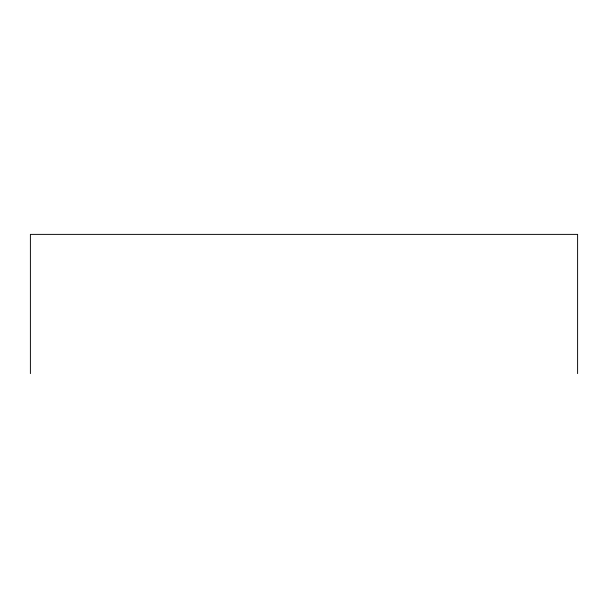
<?xml version="1.0" encoding="UTF-8"?>
<svg xmlns="http://www.w3.org/2000/svg" width="608" height="608" viewBox="0 0 608 608"><rect width="100%" height="100%" fill="white"/><g stroke="black" fill="none" stroke-linecap="round" stroke-linejoin="round"><path stroke-width="0.91" d="M577.6 373.616L577.6 234.384L30.4 234.384L30.4 373.616"/></g></svg>
